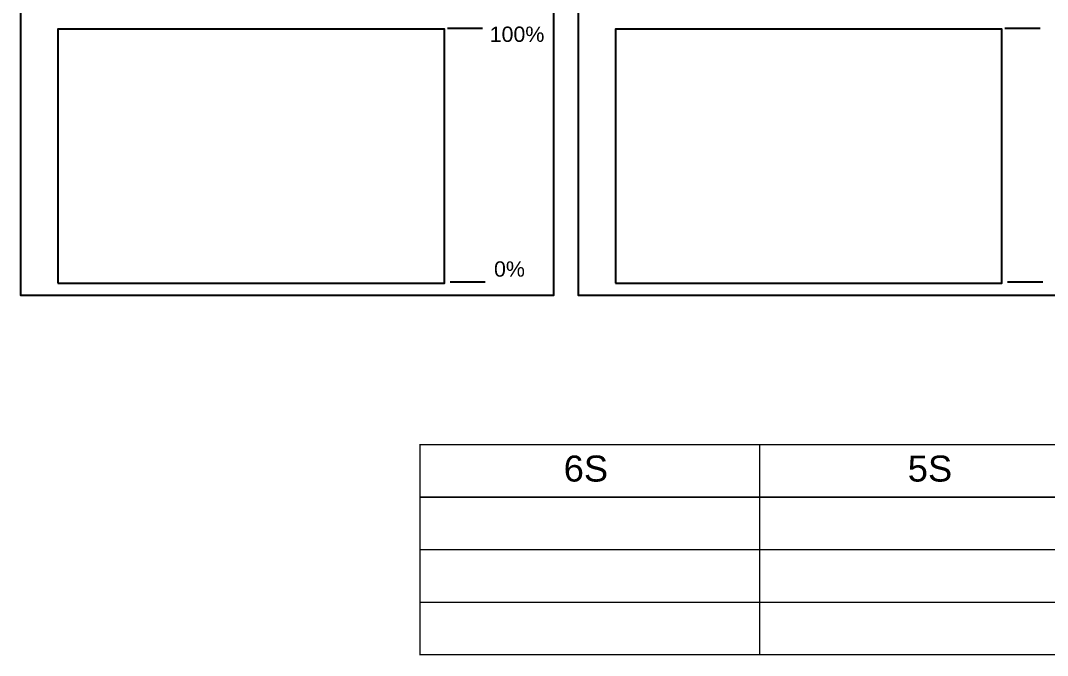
# Model space of a CAD drawing. Header units: millimetres. Extents: x 14456 to 25181, y 36625 to 39656.
# Drawn here: x 20054 to 20994, y 36763 to 37343 of the extents above; entities that cross this region are included whole.
import ezdxf

# ---------------------------------------------------------------- set-up
doc = ezdxf.new("R2010")
doc.units = ezdxf.units.MM
for name, color, linetype in [('Ballast', 80, 'Continuous'), ('Graph', 230, 'Continuous'), ('graph bar 5', 191, 'Continuous'), ('Pumps', 130, 'Continuous'), ('Side tanks', 120, 'Continuous'), ('TEKST', 7, 'Continuous')]:
    doc.layers.add(name, color=color, linetype=linetype)
doc.styles.add('Arial', font='arial.ttf', dxfattribs={"height": 50})
doc.styles.get("Standard").update_dxf_attribs({"font": 'arial.ttf'})

msp = doc.modelspace()

# ---------------------------------------------------------------- linework, layer by layer
at = {"layer": 'Graph'}
for points in [[(20088.46, 37103.27), (20441.99, 37103.27), (20441.99, 37335.45), (20088.46, 37335.45)], [(20598.35, 37103.27), (20951.87, 37103.27), (20951.87, 37335.45), (20598.35, 37335.45)]]:
    msp.add_lwpolyline(points, close=True, dxfattribs=at)
at = {"layer": 'graph bar 5'}
for points in [[(20444.79, 37336.61), (20477.01, 37336.61)], [(20954.67, 37336.61), (20986.89, 37336.61)], [(20447.23, 37104.45), (20479.45, 37104.45)], [(20957.12, 37104.45), (20989.34, 37104.45)]]:
    msp.add_lwpolyline(points, dxfattribs=at)
at = {"layer": 'Pumps'}
for points in [[(20295.52, 37092.37), (20324.04, 37092.37)], [(20805.41, 37092.37), (20833.92, 37092.37)]]:
    msp.add_lwpolyline(points, dxfattribs=at)
at = {"layer": 'Side tanks'}
for points in [[(20054.38, 37440.71), (20054.38, 37092.37), (20542.18, 37092.37), (20542.18, 37440.71)], [(20564.26, 37440.71), (20564.26, 37092.37), (21052.07, 37092.37), (21052.07, 37440.71)]]:
    msp.add_lwpolyline(points, dxfattribs=at)
at = {"layer": 'Side tanks', "const_width": 1.23}
for points in [[(20730.44, 36955.51), (20419.76, 36955.51), (20419.76, 36907.44), (20730.44, 36907.44), (20730.44, 36955.51)], [(21041.12, 36955.51), (20730.44, 36955.51), (20730.44, 36907.44), (21041.12, 36907.44), (21041.12, 36955.51)], [(20730.44, 36907.44), (20419.76, 36907.44), (20419.76, 36859.37), (20730.44, 36859.37), (20730.44, 36907.44)], [(21041.12, 36907.44), (20730.44, 36907.44), (20730.44, 36859.37), (21041.12, 36859.37), (21041.12, 36907.44)], [(20730.44, 36859.37), (20419.76, 36859.37), (20419.76, 36811.3), (20730.44, 36811.3), (20730.44, 36859.37)], [(21041.12, 36859.37), (20730.44, 36859.37), (20730.44, 36811.3), (21041.12, 36811.3), (21041.12, 36859.37)], [(20730.44, 36811.3), (20419.76, 36811.3), (20419.76, 36763.23), (20730.44, 36763.23), (20730.44, 36811.3)], [(21041.12, 36811.3), (20730.44, 36811.3), (20730.44, 36763.23), (21041.12, 36763.23), (21041.12, 36811.3)]]:
    msp.add_lwpolyline(points, dxfattribs=at)

# ---------------------------------------------------------------- texts
at = {"layer": 'Ballast', "linetype": 'Continuous', "char_height": 23.8, "width": 333.4364, "attachment_point": 1, "style": 'Arial'}
for s, insert in [('   6S', (20523.36, 36945.51)), ('    5S', (20828.83, 36945.51))]:
    msp.add_mtext(s, dxfattribs=dict(at, insert=insert))
at = {"layer": 'TEKST', "char_height": 14, "attachment_point": 1}
for s, insert in [('100%', (20483.42, 37337.95)), ('0%', (20487.39, 37123.17))]:
    msp.add_mtext_dynamic_manual_height_columns(s, width=150, gutter_width=12.5, heights=[0], dxfattribs=dict(at, insert=insert))

doc.saveas('drawing.dxf')
